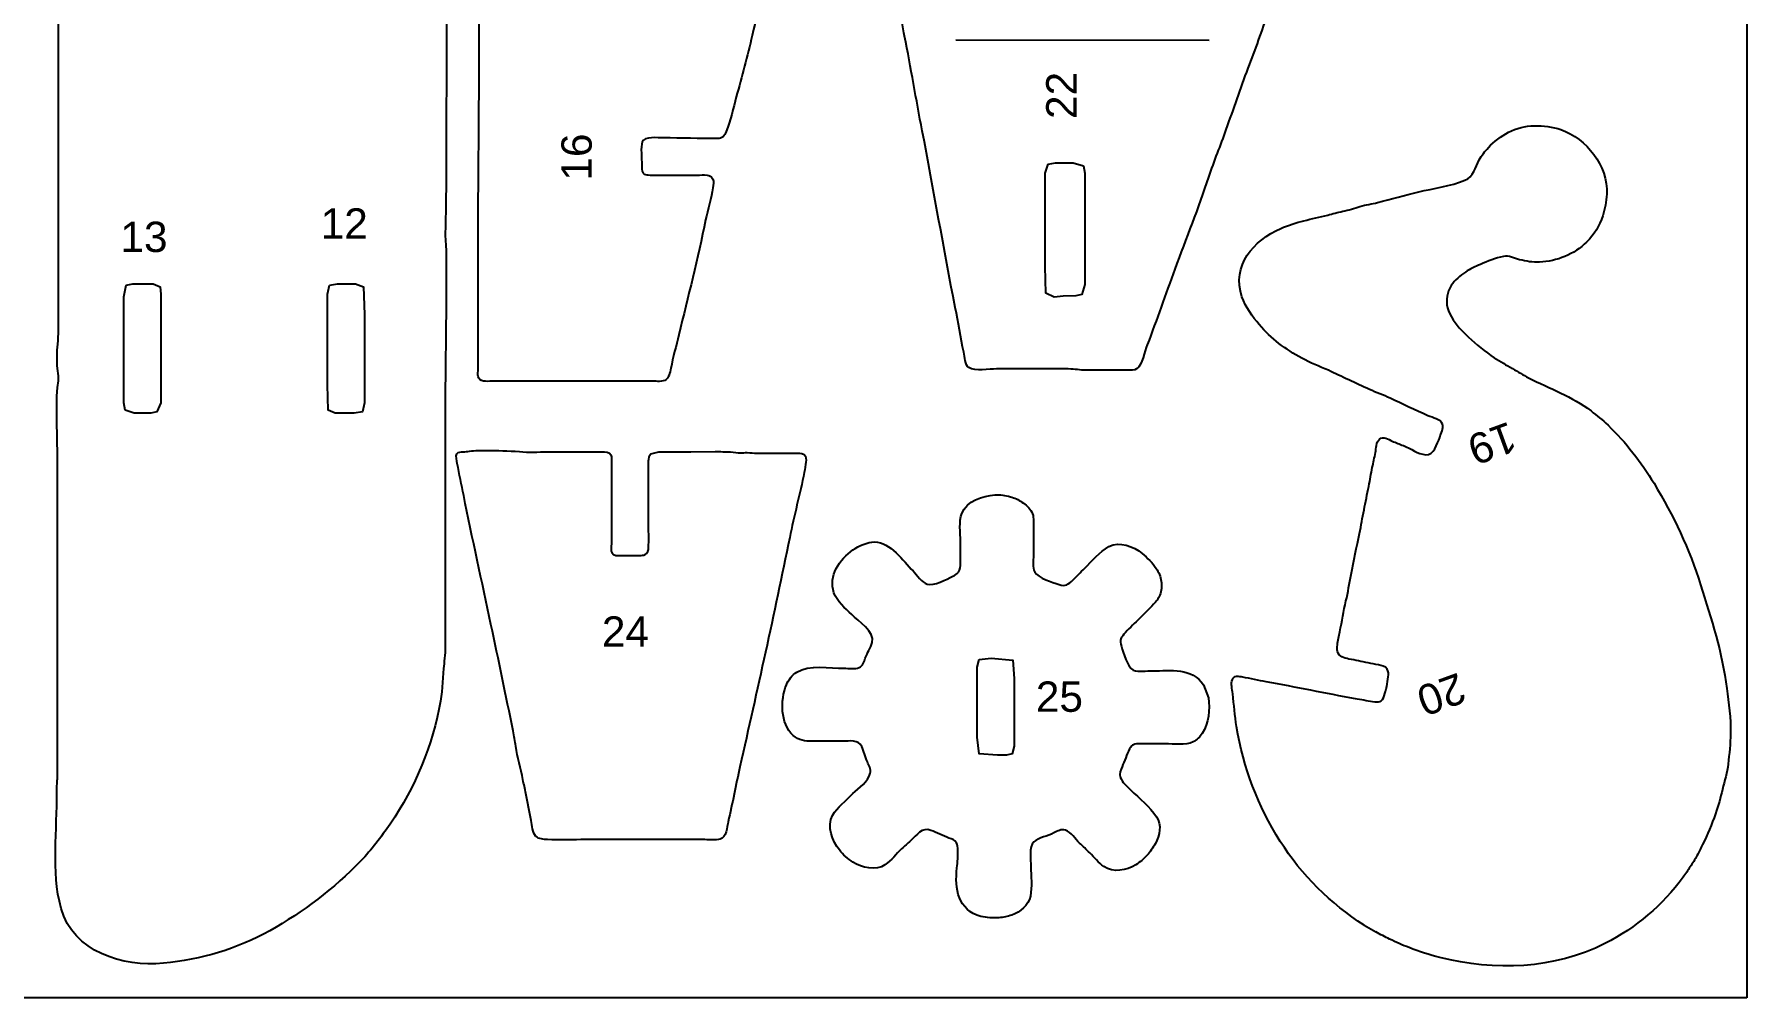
# Model space of a CAD drawing. Header units: millimetres. Extents: x 0 to 325, y 0 to 235.
# Drawn here: x 183.9 to 325, y 0 to 79.4 of the extents above; entities that cross this region are included whole.
import ezdxf
from ezdxf.enums import TextEntityAlignment as Align

# ---------------------------------------------------------------- set-up
doc = ezdxf.new("R2010")
doc.units = ezdxf.units.MM
for name, color, linetype in [('Cut', 7, 'Continuous'), ('Stege', 5, 'Continuous'), ('Text', 1, 'Continuous')]:
    doc.layers.add(name, color=color, linetype=linetype)
doc.styles.add('textstyle12', font='')
doc.styles.add('textstyle13', font='')
doc.styles.add('textstyle14', font='')
doc.styles.add('textstyle15', font='')
doc.styles.add('textstyle17', font='')
doc.styles.add('textstyle18', font='')
doc.styles.add('textstyle19', font='')
doc.styles.add('textstyle26', font='')
doc.styles.get('textstyle12').set_extended_font_data('Arial')
doc.styles.get('textstyle13').set_extended_font_data('Arial')
doc.styles.get('textstyle14').set_extended_font_data('Arial')
doc.styles.get('textstyle15').set_extended_font_data('Arial')
doc.styles.get('textstyle17').set_extended_font_data('Arial')
doc.styles.get('textstyle18').set_extended_font_data('Arial')
doc.styles.get('textstyle19').set_extended_font_data('Arial')
doc.styles.get('textstyle26').set_extended_font_data('Arial')

msp = doc.modelspace()

# ---------------------------------------------------------------- linework, layer by layer
at = {"layer": 'Cut'}
for p, q in [((325, 235), (325, 0)), ((259.84, 78.89), (280.7, 78.88)), ((234.7, 44.79), (235.38, 44.96)), ((325, 0), (0, 0))]:
    msp.add_line(p, q, dxfattribs=at)
for points in [[(267.44, 68.65), (268.04, 68.76), (269.51, 68.76), (270.35, 68.52), (270.46, 67.92), (270.46, 66.34), (270.46, 60.85), (270.46, 58.75), (270.22, 57.91), (269.72, 57.8), (268.67, 57.78), (267.93, 57.7), (267.26, 58.03), (267.19, 60.22), (267.19, 65.49), (267.2, 67.92)], [(191.47, 58.69), (192.04, 58.8), (192.77, 58.8), (193.72, 58.8), (194.29, 58.55), (194.35, 57.95), (194.35, 55.53), (194.35, 53.53), (194.35, 52.68), (194.35, 50.58), (194.35, 49.84), (194.35, 48.99), (194.02, 48.26), (193.51, 48.15), (192.77, 48.15), (192.14, 48.15), (191.41, 48.4), (191.3, 48.99), (191.3, 49.63), (191.3, 50.89), (191.29, 51.84), (191.3, 53.11), (191.3, 54.05), (191.3, 55), (191.3, 56.48), (191.3, 57.74)], [(208.23, 58.69), (208.9, 58.8), (210.38, 58.8), (211.05, 58.55), (211.12, 56.27), (211.12, 50.89), (211.12, 48.99), (210.95, 48.26), (210.27, 48.15), (208.69, 48.15), (208.12, 48.4), (208.06, 50.47), (208.06, 55.85), (208.06, 57.95)], [(261.76, 27.87), (262.75, 27.98), (264.54, 27.81), (264.65, 26.3), (264.65, 22.29), (264.65, 20.71), (264.48, 20.08), (264.01, 19.97), (263.28, 19.97), (261.76, 20.08), (261.59, 21.45), (261.59, 25.56), (261.59, 27.24)]]:
    msp.add_lwpolyline(points, close=True, dxfattribs=at)
for points in [[(220.47, 53.43), (220.47, 59.12)], [(234.7, 50.79), (232.39, 50.79)], [(217.76, 46.89), (217.76, 35.19)], [(185.82, 29.7), (185.82, 44.46)], [(231.47, 42.85), (231.47, 38.21)], [(234.53, 38.43), (234.53, 43.27)], [(266.23, 38.84), (266.23, 36.42)], [(239.17, 13.02), (236.85, 13.02), (228.94, 13.02)]]:
    msp.add_lwpolyline(points, dxfattribs=at)
for points in [[(217.97, 101.7), (217.97, 92.1), (217.86, 82.46), (217.86, 72.82)], [(246.41, 95.7), (245.48, 90.18), (244.34, 84.7), (243.06, 79.25)], [(185.92, 67.97), (185.92, 74.89), (185.89, 81.82), (185.92, 88.74)], [(220.47, 59.12), (220.47, 66.46), (220.58, 73.79), (220.58, 81.15)], [(255.62, 79.2), (255.48, 79.91), (255.28, 81.07), (255.16, 81.73)], [(285.53, 81.2), (285.09, 79.66), (284.46, 78.07), (283.89, 76.56)], [(243.06, 79.25), (242.66, 77.56), (242.2, 75.88), (241.75, 74.19)], [(257.07, 71.4), (256.57, 73.99), (256.13, 76.61), (255.62, 79.2)], [(283.89, 76.56), (283.27, 74.89), (282.69, 73.18), (282.09, 71.5)], [(241.75, 74.19), (241.51, 73.26), (241.26, 72.25), (240.92, 71.35)], [(217.86, 72.82), (217.86, 69.51), (217.85, 66.21), (217.77, 62.91)], [(305.38, 71.28), (306.66, 71.97), (308.33, 71.97), (309.68, 71.5)], [(235.76, 70.82), (235.31, 70.82), (234.15, 70.98), (234, 70.49)], [(240.19, 70.76), (238.74, 70.77), (237.22, 70.82), (235.76, 70.82)], [(240.92, 71.35), (240.78, 70.97), (240.6, 70.75), (240.19, 70.76)], [(259.79, 56.85), (258.83, 61.69), (258.01, 66.56), (257.07, 71.4)], [(282.09, 71.5), (281.63, 70.2), (281.09, 68.92), (280.66, 67.6)], [(303.71, 70.02), (304.19, 70.54), (304.76, 70.95), (305.38, 71.28)], [(309.68, 71.5), (311.82, 70.75), (313.55, 68.55), (313.47, 66.19)], [(234, 70.49), (233.86, 70.03), (233.96, 69.11), (233.97, 68.61)], [(302.96, 69.01), (303.18, 69.39), (303.41, 69.7), (303.71, 70.02)], [(185.92, 61.12), (185.92, 63.39), (185.92, 65.69), (185.92, 67.97)], [(233.97, 68.61), (233.97, 68.4), (233.93, 68.11), (234.07, 67.93)], [(234.07, 67.93), (234.19, 67.79), (234.34, 67.78), (234.5, 67.77)], [(234.5, 67.77), (234.69, 67.75), (234.92, 67.76), (235.13, 67.76)], [(235.13, 67.76), (236.25, 67.76), (237.37, 67.76), (238.5, 67.76)], [(238.5, 67.76), (238.78, 67.76), (239.09, 67.79), (239.34, 67.75)], [(239.34, 67.75), (239.52, 67.72), (239.71, 67.67), (239.81, 67.43)], [(301.77, 67.33), (302.51, 67.62), (302.59, 68.39), (302.96, 69.01)], [(239.82, 66.71), (239.7, 65.88), (239.38, 64.9), (239.22, 64.07)], [(239.81, 67.43), (239.91, 67.19), (239.87, 66.99), (239.82, 66.71)], [(280.66, 67.6), (279.82, 65.05), (278.81, 62.54), (277.88, 60.01)], [(294.58, 65.5), (295.7, 65.81), (296.83, 66.09), (297.97, 66.37)], [(297.97, 66.37), (299.19, 66.67), (300.62, 66.86), (301.77, 67.33)], [(291.71, 64.78), (291.96, 64.84), (292.19, 64.87), (292.43, 64.94)], [(292.43, 64.94), (292.67, 65.01), (292.89, 65.11), (293.13, 65.18)], [(293.13, 65.18), (293.62, 65.32), (294.11, 65.37), (294.58, 65.5)], [(313.47, 66.19), (313.44, 65.55), (313.3, 64.99), (313.13, 64.39)], [(239.22, 64.07), (238.58, 60.9), (237.78, 57.73), (237.01, 54.59)], [(286.61, 63.37), (287.85, 63.91), (289.18, 64.14), (290.48, 64.46)], [(290.48, 64.46), (290.89, 64.57), (291.29, 64.68), (291.71, 64.78)], [(313.13, 64.39), (312.89, 63.57), (312.42, 62.85), (311.81, 62.24)], [(217.77, 62.91), (217.76, 62.36), (217.86, 61.78), (217.86, 61.22)], [(283.41, 57.72), (282.54, 60.33), (284.36, 62.37), (286.61, 63.37)], [(311.81, 62.24), (310.81, 61.23), (309.34, 60.65), (307.93, 60.59)], [(185.92, 58.69), (185.92, 59.51), (185.92, 60.31), (185.92, 61.12)], [(217.86, 61.22), (217.86, 60.98), (217.86, 60.74), (217.86, 60.49)], [(304.95, 61.06), (304.31, 60.94), (303.65, 60.66), (303.06, 60.4)], [(306.28, 60.79), (305.85, 60.92), (305.41, 61.15), (304.95, 61.06)], [(307.93, 60.59), (307.37, 60.57), (306.83, 60.64), (306.28, 60.79)], [(217.86, 60.49), (217.86, 56.02), (217.76, 51.41), (217.76, 46.89)], [(277.88, 60.01), (277.12, 57.95), (276.4, 55.83), (275.61, 53.79)], [(301.83, 59.77), (301.39, 59.48), (300.95, 59.11), (300.66, 58.67)], [(303.06, 60.4), (302.64, 60.22), (302.22, 60.03), (301.83, 59.77)], [(185.92, 57.53), (185.92, 57.88), (185.92, 58.34), (185.92, 58.69)], [(300.66, 58.67), (300.3, 58.11), (300.19, 57.46), (300.35, 56.82)], [(185.91, 56.16), (185.92, 56.45), (185.92, 56.71), (185.92, 57.01)], [(185.92, 57.01), (185.92, 57.2), (185.92, 57.35), (185.92, 57.53)], [(260.49, 53.16), (260.24, 54.39), (260.04, 55.62), (259.79, 56.85)], [(284.84, 55.44), (284.29, 56.08), (283.68, 56.91), (283.41, 57.72)], [(300.35, 56.82), (300.51, 56.15), (301.04, 55.49), (301.49, 54.99)], [(185.85, 53.84), (185.92, 54.58), (185.89, 55.44), (185.91, 56.16)], [(288.34, 52.67), (287.02, 53.41), (285.81, 54.28), (284.84, 55.44)], [(185.82, 51.84), (185.78, 52.49), (185.78, 53.2), (185.85, 53.84)], [(237.01, 54.59), (236.79, 53.67), (236.55, 52.76), (236.35, 51.84)], [(275.61, 53.79), (275.39, 53.24), (275.23, 52.14), (274.73, 51.79)], [(301.49, 54.99), (301.68, 54.79), (301.87, 54.61), (302.07, 54.42)], [(302.07, 54.42), (302.72, 53.79), (303.44, 53.22), (304.2, 52.72)], [(220.47, 51.63), (220.47, 52.2), (220.47, 52.85), (220.47, 53.43)], [(260.91, 51.9), (260.58, 52.13), (260.56, 52.79), (260.49, 53.16)], [(290.53, 51.68), (289.79, 52.02), (289.05, 52.28), (288.34, 52.67)], [(304.2, 52.72), (304.7, 52.4), (305.19, 52.1), (305.71, 51.82)], [(185.91, 51), (185.91, 51.28), (185.84, 51.56), (185.82, 51.84)], [(185.82, 50.26), (185.84, 50.51), (185.9, 50.75), (185.91, 51)], [(220.54, 51.04), (220.44, 51.23), (220.47, 51.39), (220.47, 51.63)], [(221.74, 50.79), (221.42, 50.79), (220.72, 50.66), (220.54, 51.04)], [(235.85, 50.85), (235.52, 50.71), (235.06, 50.79), (234.7, 50.79)], [(236.35, 51.84), (236.27, 51.5), (236.22, 51.01), (235.85, 50.85)], [(263.19, 51.79), (262.6, 51.79), (261.41, 51.56), (260.91, 51.9)], [(269.09, 51.79), (267.12, 51.81), (265.15, 51.79), (263.19, 51.79)], [(270.57, 51.68), (270.02, 51.69), (269.7, 51.78), (269.09, 51.79)], [(272.36, 51.68), (271.74, 51.68), (271.24, 51.68), (270.57, 51.68)], [(274.05, 51.68), (273.5, 51.68), (272.9, 51.68), (272.36, 51.68)], [(274.73, 51.79), (274.54, 51.66), (274.27, 51.69), (274.05, 51.68)], [(293.91, 50.1), (292.78, 50.62), (291.64, 51.16), (290.53, 51.68)], [(305.71, 51.82), (306.15, 51.57), (306.57, 51.3), (307.03, 51.06)], [(307.03, 51.06), (308.78, 50.17), (310.61, 49.52), (312.17, 48.33)], [(185.82, 44.46), (185.82, 46.37), (185.69, 48.35), (185.82, 50.26)], [(223.11, 50.79), (222.73, 50.79), (222.13, 50.79), (221.74, 50.79)], [(224.06, 50.79), (223.75, 50.79), (223.41, 50.79), (223.11, 50.79)], [(232.39, 50.79), (229.61, 50.79), (226.82, 50.79), (224.06, 50.79)], [(295.63, 49.38), (295.05, 49.64), (294.49, 49.83), (293.91, 50.1)], [(298.73, 47.94), (297.67, 48.4), (296.67, 48.91), (295.63, 49.38)], [(312.17, 48.33), (312.67, 47.95), (313.1, 47.62), (313.57, 47.16)], [(299.93, 47.24), (299.76, 47.67), (299.15, 47.75), (298.73, 47.94)], [(299.7, 46.15), (299.83, 46.47), (300.05, 46.91), (299.93, 47.24)], [(313.57, 47.16), (315.04, 45.74), (316.3, 44.13), (317.36, 42.37)], [(294.41, 44.9), (294.47, 45.26), (294.46, 45.76), (294.75, 46.01)], [(294.75, 46.01), (295.04, 46.27), (295.48, 45.99), (295.79, 45.85)], [(295.79, 45.85), (296.1, 45.71), (296.4, 45.6), (296.71, 45.48)], [(296.71, 45.48), (297.38, 45.22), (297.87, 44.79), (298.56, 44.72)], [(298.56, 44.72), (299.22, 44.66), (299.49, 45.62), (299.7, 46.15)], [(218.76, 44.01), (218.72, 44.23), (218.61, 44.61), (218.73, 44.79)], [(218.73, 44.79), (218.86, 44.98), (219.05, 44.95), (219.25, 44.96)], [(219.29, 41.38), (219.12, 42.24), (218.93, 43.15), (218.76, 44.01)], [(219.25, 44.96), (219.43, 44.98), (219.6, 45), (219.77, 45.02)], [(219.77, 45.02), (220.21, 45.08), (220.7, 45.07), (221.14, 45.07)], [(221.14, 45.07), (222.07, 45.07), (222.97, 45.07), (223.88, 44.98)], [(223.88, 44.98), (224.66, 44.91), (225.42, 44.96), (226.2, 44.96)], [(226.2, 44.96), (226.52, 44.96), (226.84, 44.96), (227.15, 44.96)], [(227.15, 44.96), (227.54, 44.96), (227.91, 44.96), (228.31, 44.96)], [(228.31, 44.96), (229.02, 44.96), (229.72, 44.96), (230.42, 44.96)], [(230.42, 44.96), (230.69, 44.96), (231.09, 45.03), (231.31, 44.85)], [(231.31, 44.85), (231.49, 44.71), (231.47, 44.43), (231.47, 44.22)], [(231.47, 44.22), (231.48, 43.77), (231.47, 43.31), (231.47, 42.85)], [(234.53, 43.27), (234.53, 43.58), (234.52, 43.94), (234.53, 44.22)], [(234.53, 44.22), (234.54, 44.41), (234.54, 44.63), (234.7, 44.79)], [(235.38, 44.96), (235.91, 44.97), (236.52, 44.96), (237.06, 44.96)], [(237.06, 44.96), (237.37, 44.96), (237.69, 44.96), (238, 44.97)], [(240, 44.98), (240.43, 44.98), (240.86, 44.98), (241.28, 44.96)], [(241.28, 44.96), (241.58, 44.94), (241.83, 44.88), (242.12, 44.87)], [(242.12, 44.87), (242.31, 44.87), (242.46, 44.9), (242.65, 44.9)], [(242.65, 44.9), (242.98, 44.9), (243.15, 44.86), (243.49, 44.86)], [(243.49, 44.86), (243.82, 44.85), (244.04, 44.86), (244.34, 44.86)], [(244.34, 44.86), (244.97, 44.86), (245.88, 44.86), (246.55, 44.86)], [(246.55, 44.86), (246.87, 44.85), (247.11, 44.92), (247.33, 44.75)], [(247.33, 44.75), (247.54, 44.58), (247.5, 44.31), (247.48, 44.12)], [(247.48, 44.12), (247.46, 43.85), (247.4, 43.55), (247.35, 43.27)], [(294.15, 43.68), (294.24, 44.1), (294.33, 44.48), (294.41, 44.9)], [(247.35, 43.27), (246.99, 41.48), (246.51, 39.69), (246.15, 37.9)], [(293.86, 42.12), (293.98, 42.65), (294.04, 43.16), (294.15, 43.68)], [(317.36, 42.37), (318.96, 39.74), (320.28, 36.93), (321.2, 34.01)], [(221.54, 30.73), (220.79, 34.26), (220, 37.84), (219.29, 41.38)], [(260.34, 39.89), (260.75, 40.94), (262.04, 41.34), (263.06, 41.42)], [(263.06, 41.42), (263.51, 41.45), (263.89, 41.37), (264.33, 41.26)], [(264.33, 41.26), (264.67, 41.17), (264.99, 41.03), (265.28, 40.83)], [(293.47, 40.18), (293.61, 40.83), (293.71, 41.47), (293.86, 42.12)], [(260.22, 37.58), (260.22, 38.29), (260.07, 39.21), (260.34, 39.89)], [(265.28, 40.83), (265.6, 40.62), (265.93, 40.35), (266.1, 40)], [(266.1, 40), (266.28, 39.65), (266.23, 39.22), (266.23, 38.84)], [(293.1, 38.25), (293.23, 38.9), (293.33, 39.53), (293.47, 40.18)], [(231.47, 38.21), (231.47, 37.88), (231.47, 37.48), (231.45, 37.16)], [(234.53, 37.27), (234.54, 37.6), (234.53, 38.07), (234.53, 38.43)], [(292.4, 34.86), (292.63, 35.98), (292.86, 37.12), (293.1, 38.25)], [(231.45, 37.16), (231.44, 37.02), (231.4, 36.82), (231.49, 36.68)], [(234.36, 36.59), (234.55, 36.78), (234.53, 37.06), (234.53, 37.27)], [(246.15, 37.9), (244.87, 31.6), (243.47, 25.3), (242.05, 19.03)], [(249.79, 33.36), (249.32, 34.73), (250.27, 36.13), (251.36, 36.88)], [(251.36, 36.88), (251.86, 37.23), (252.54, 37.54), (253.16, 37.54)], [(253.16, 37.54), (254.43, 37.54), (255.51, 35.97), (256.32, 35.15)], [(260.22, 35.78), (260.23, 36.36), (260.22, 36.99), (260.22, 37.58)], [(270.44, 35.36), (271.07, 35.99), (271.67, 36.73), (272.45, 37.16)], [(272.45, 37.16), (273.33, 37.64), (274.48, 37.17), (275.19, 36.59)], [(231.49, 36.68), (231.67, 36.37), (231.96, 36.43), (232.32, 36.42)], [(232.32, 36.42), (232.65, 36.42), (233.61, 36.4), (233.9, 36.43)], [(233.9, 36.43), (234.07, 36.44), (234.22, 36.45), (234.36, 36.59)], [(260.05, 35.06), (260.21, 35.28), (260.21, 35.53), (260.22, 35.78)], [(266.23, 36.42), (266.23, 36), (266.12, 35.43), (266.34, 35.06)], [(269.5, 34.41), (269.82, 34.73), (270.12, 35.04), (270.44, 35.36)], [(275.19, 36.59), (275.65, 36.21), (276.01, 35.85), (276.34, 35.36)], [(276.34, 35.36), (276.55, 35.04), (276.72, 34.7), (276.76, 34.31)], [(217.76, 35.19), (217.76, 33.26), (217.76, 31.31), (217.76, 29.39)], [(256.32, 35.15), (256.66, 34.8), (257.01, 34.21), (257.48, 34.06)], [(257.48, 34.06), (258.01, 33.88), (259.11, 34.48), (259.59, 34.71)], [(259.59, 34.71), (259.77, 34.79), (259.92, 34.88), (260.05, 35.06)], [(266.34, 35.06), (266.63, 34.55), (267.8, 34.23), (268.34, 34.03)], [(268.34, 34.03), (268.85, 33.83), (269.13, 34.07), (269.5, 34.41)], [(276.76, 34.31), (276.8, 33.93), (276.8, 33.5), (276.65, 33.15)], [(291.98, 32.68), (292.15, 33.4), (292.25, 34.14), (292.4, 34.86)], [(321.2, 34.01), (322.08, 31.19), (322.98, 28.43), (323.36, 25.48)], [(251.26, 31.57), (250.71, 32.11), (250.05, 32.62), (249.79, 33.36)], [(276.65, 33.15), (276.53, 32.86), (276.33, 32.63), (276.13, 32.41)], [(291.48, 30.15), (291.65, 31.01), (291.78, 31.83), (291.98, 32.68)], [(252.95, 29.25), (253.21, 30.13), (251.8, 31.04), (251.26, 31.57)], [(274.98, 31.25), (274.6, 30.87), (274.19, 30.48), (273.82, 30.09)], [(276.13, 32.41), (275.76, 32.02), (275.36, 31.63), (274.98, 31.25)], [(185.82, 22.43), (185.82, 24.8), (185.82, 27.32), (185.82, 29.7)], [(223.36, 21.98), (222.77, 24.9), (222.16, 27.82), (221.54, 30.73)], [(273.82, 30.09), (273.45, 29.7), (273.29, 29.47), (273.48, 28.93)], [(291.27, 29.06), (291.31, 29.42), (291.41, 29.79), (291.48, 30.15)], [(217.76, 28.44), (217.75, 28.11), (217.7, 27.82), (217.67, 27.49)], [(217.76, 29.39), (217.76, 29.04), (217.76, 28.77), (217.76, 28.44)], [(252.38, 27.98), (252.55, 28.42), (252.81, 28.79), (252.95, 29.25)], [(273.48, 28.93), (273.65, 28.46), (273.98, 27.2), (274.46, 26.99)], [(291.29, 28.51), (291.24, 28.7), (291.25, 28.84), (291.27, 29.06)], [(292.23, 27.9), (291.8, 27.99), (291.39, 28.1), (291.29, 28.51)], [(217.67, 27.49), (217.57, 26.49), (217.56, 25.43), (217.38, 24.43)], [(245.88, 25.77), (246.05, 26.19), (246.35, 26.58), (246.73, 26.82)], [(246.73, 26.82), (247.73, 27.47), (249.48, 27.14), (250.63, 27.14)], [(250.63, 27.14), (251.01, 27.14), (251.52, 27.05), (251.88, 27.2)], [(251.88, 27.2), (252.2, 27.34), (252.28, 27.68), (252.38, 27.98)], [(274.46, 26.99), (274.9, 26.81), (275.57, 26.93), (276.03, 26.93)], [(276.03, 26.93), (277.55, 26.93), (279.29, 27.21), (280.24, 25.77)], [(293.8, 27.58), (293.28, 27.69), (292.76, 27.79), (292.23, 27.9)], [(294.65, 27.41), (294.37, 27.46), (294.09, 27.52), (293.8, 27.58)], [(295.37, 27.07), (295.2, 27.31), (294.93, 27.35), (294.65, 27.41)], [(295.46, 26.43), (295.48, 26.64), (295.5, 26.89), (295.37, 27.07)], [(246.44, 21.61), (245.36, 22.59), (245.37, 24.5), (245.88, 25.77)], [(282.66, 25.03), (282.62, 25.45), (282.47, 25.83), (282.62, 26.21)], [(282.62, 26.21), (282.76, 26.57), (283.15, 26.49), (283.45, 26.43)], [(283.45, 26.43), (284.07, 26.32), (284.75, 26.16), (285.38, 26.05)], [(285.38, 26.05), (287.84, 25.62), (290.29, 25.08), (292.74, 24.66)], [(295.14, 24.87), (295.29, 25.32), (295.41, 25.94), (295.46, 26.43)], [(323.36, 25.48), (323.51, 24.27), (323.69, 23), (323.67, 21.78)], [(217.38, 24.43), (216.72, 20.8), (215.31, 17.35), (213.23, 14.31)], [(280.65, 24.71), (280.78, 23.71), (280.71, 22.62), (280.13, 21.76)], [(282.97, 22.34), (282.82, 23.23), (282.75, 24.13), (282.66, 25.03)], [(292.74, 24.66), (293.2, 24.58), (293.72, 24.47), (294.17, 24.4)], [(294.17, 24.4), (294.68, 24.33), (294.95, 24.33), (295.14, 24.87)], [(185.82, 21.59), (185.82, 21.88), (185.82, 22.13), (185.82, 22.43)], [(185.82, 20.11), (185.82, 20.62), (185.82, 21.13), (185.82, 21.59)], [(223.58, 20.72), (223.52, 21.14), (223.44, 21.55), (223.36, 21.98)], [(247.99, 21.13), (247.39, 21.13), (246.91, 21.18), (246.44, 21.61)], [(252.09, 20.7), (251.81, 21.28), (251.07, 21.13), (250.52, 21.13)], [(280.13, 21.76), (279.94, 21.48), (279.72, 21.23), (279.4, 21.07)], [(286.57, 12.88), (284.72, 15.81), (283.53, 18.92), (282.97, 22.34)], [(323.67, 21.78), (323.65, 20.93), (323.56, 20.08), (323.47, 19.24)], [(185.82, 19.06), (185.82, 19.42), (185.82, 19.73), (185.82, 20.11)], [(224.17, 17.97), (224, 18.88), (223.72, 19.8), (223.58, 20.72)], [(250.52, 21.13), (249.68, 21.13), (248.83, 21.13), (247.99, 21.13)], [(252.55, 19.44), (252.38, 19.84), (252.27, 20.32), (252.09, 20.7)], [(274.14, 20.49), (273.92, 20.04), (273.74, 19.5), (273.53, 19.02)], [(274.98, 20.92), (274.59, 20.91), (274.33, 20.87), (274.14, 20.49)], [(277.09, 20.92), (276.39, 20.92), (275.67, 20.93), (274.98, 20.92)], [(279.4, 21.07), (278.76, 20.75), (277.79, 20.92), (277.09, 20.92)], [(185.81, 17.9), (185.82, 18.09), (185.82, 18.24), (185.82, 18.42)], [(185.82, 18.42), (185.82, 18.65), (185.82, 18.84), (185.82, 19.06)], [(242.05, 19.03), (241.71, 17.52), (241.44, 16), (241.08, 14.5)], [(251.36, 16.81), (251.82, 17.26), (252.65, 17.84), (252.79, 18.49)], [(252.79, 18.49), (252.86, 18.83), (252.67, 19.15), (252.55, 19.44)], [(273.53, 19.02), (273.42, 18.75), (273.3, 18.48), (273.39, 18.18)], [(323.47, 19.24), (323.39, 18.54), (323.18, 17.85), (323, 17.16)], [(186.12, 7.36), (185.28, 10.44), (185.83, 13.84), (185.76, 16.95)], [(185.76, 16.95), (185.75, 17.32), (185.81, 17.55), (185.81, 17.9)], [(224.41, 16.82), (224.33, 17.22), (224.25, 17.57), (224.17, 17.97)], [(273.39, 18.18), (273.53, 17.74), (273.92, 17.44), (274.24, 17.12)], [(274.24, 17.12), (274.94, 16.42), (275.84, 15.74), (276.38, 14.91)], [(323, 17.16), (322.82, 16.48), (322.68, 15.85), (322.43, 15.16)], [(224.85, 14.6), (224.71, 15.34), (224.56, 16.08), (224.41, 16.82)], [(249.69, 15.02), (250.08, 15.71), (250.79, 16.23), (251.36, 16.81)], [(213.23, 14.31), (212.49, 13.25), (211.71, 12.19), (210.8, 11.26)], [(225.24, 13.29), (224.95, 13.6), (224.94, 14.19), (224.85, 14.6)], [(241.08, 14.5), (240.98, 14.05), (240.93, 13.2), (240.42, 13.05)], [(250.24, 12.17), (249.68, 12.89), (249.19, 14.15), (249.69, 15.02)], [(276.38, 14.91), (276.82, 14.23), (276.64, 13.37), (276.28, 12.7)], [(322.43, 15.16), (322.12, 14.28), (321.78, 13.44), (321.35, 12.62)], [(226.2, 13.02), (225.9, 13.04), (225.46, 13.06), (225.24, 13.29)], [(228.94, 13.02), (228.03, 13.02), (227.11, 12.98), (226.2, 13.02)], [(240.42, 13.05), (240.04, 12.95), (239.57, 13.02), (239.17, 13.02)], [(256.11, 12.93), (255.86, 12.7), (255.62, 12.51), (255.37, 12.27)], [(257.79, 13.78), (257.02, 14.08), (256.63, 13.4), (256.11, 12.93)], [(259.27, 13.15), (258.83, 13.32), (258.23, 13.61), (257.79, 13.78)], [(259.88, 12.77), (259.74, 13.01), (259.5, 13.07), (259.27, 13.15)], [(260.01, 12.17), (260, 12.38), (260, 12.59), (259.88, 12.77)], [(266.26, 12.83), (265.83, 12.45), (266.02, 11.34), (266.02, 10.8)], [(267.91, 13.57), (267.39, 13.31), (266.69, 13.21), (266.26, 12.83)], [(268.86, 13.8), (268.52, 13.92), (268.22, 13.71), (267.91, 13.57)], [(270.03, 12.74), (269.66, 13.09), (269.37, 13.62), (268.86, 13.8)], [(270.88, 11.93), (270.59, 12.2), (270.32, 12.47), (270.03, 12.74)], [(293.48, 5.97), (290.72, 7.77), (288.32, 10.09), (286.57, 12.88)], [(251.36, 11.16), (250.94, 11.43), (250.55, 11.78), (250.24, 12.17)], [(255.37, 12.27), (254.92, 11.82), (254.54, 11.34), (254, 10.95)], [(259.93, 10.69), (259.99, 11.18), (260.02, 11.69), (260.01, 12.17)], [(272.03, 10.81), (271.59, 11.12), (271.26, 11.56), (270.88, 11.93)], [(275.6, 11.75), (275.32, 11.44), (275.02, 11.17), (274.66, 10.96)], [(276.28, 12.7), (276.09, 12.35), (275.87, 12.04), (275.6, 11.75)], [(320.9, 11.7), (320.72, 11.38), (320.54, 11.08), (320.34, 10.77)], [(321.35, 12.62), (321.19, 12.31), (321.06, 12.01), (320.9, 11.7)], [(210.8, 11.26), (208.57, 8.97), (206.09, 7.08), (203.31, 5.52)], [(254, 10.95), (253.25, 10.41), (252.09, 10.72), (251.36, 11.16)], [(261.91, 6.7), (260.01, 7.22), (259.73, 8.96), (259.93, 10.69)], [(266.02, 10.8), (266.02, 10.03), (266.14, 9.13), (265.98, 8.37)], [(274.66, 10.96), (273.87, 10.48), (272.85, 10.26), (272.03, 10.81)], [(319.75, 9.92), (318.05, 7.6), (315.88, 5.78), (313.32, 4.47)], [(320.34, 10.77), (320.15, 10.48), (319.96, 10.2), (319.75, 9.92)], [(194.56, 2.84), (191.22, 2.52), (187.1, 3.78), (186.12, 7.36)], [(265.98, 8.37), (265.81, 7.6), (265.16, 7.06), (264.44, 6.8)], [(263.38, 6.59), (262.89, 6.56), (262.38, 6.58), (261.91, 6.7)], [(264.44, 6.8), (264.1, 6.69), (263.74, 6.62), (263.38, 6.59)], [(203.31, 5.52), (200.64, 4.02), (197.62, 3.13), (194.56, 2.84)], [(295.58, 4.83), (295.19, 5.01), (294.82, 5.22), (294.44, 5.42)], [(297.18, 4.13), (296.63, 4.33), (296.11, 4.57), (295.58, 4.83)], [(313.32, 4.47), (309.14, 2.33), (304.23, 2.19), (299.72, 3.31)], [(299.72, 3.31), (298.85, 3.52), (298.02, 3.81), (297.18, 4.13)]]:
    msp.add_open_spline(points, degree=3, dxfattribs=at)
at = {"layer": 'Stege'}
for p, q in [((238, 44.97), (240, 44.98)), ((280.24, 25.77), (280.65, 24.71)), ((293.48, 5.97), (294.44, 5.42))]:
    msp.add_line(p, q, dxfattribs=at)

# ---------------------------------------------------------------- texts
at = {"layer": 'Text'}
for s, rotation, style, p in [('22', 90, 'textstyle12', (268.53, 74.32)), ('16', 90, 'textstyle13', (228.59, 69.24)), ('19', 200, 'textstyle19', (304.03, 45.65)), ('20', 200, 'textstyle18', (299.85, 24.97))]:
    msp.add_text(s, height=2.5, rotation=rotation, dxfattribs=dict(at, style=style)).set_placement(p, align=Align.MIDDLE_CENTER)
for s, style, p in [('12', 'textstyle15', (209.45, 63.77)), ('13', 'textstyle14', (192.95, 62.67)), ('24', 'textstyle17', (232.62, 30.16)), ('25', 'textstyle26', (268.37, 24.8))]:
    msp.add_text(s, height=2.5, dxfattribs=dict(at, style=style)).set_placement(p, align=Align.MIDDLE_CENTER)

doc.saveas('drawing.dxf')
